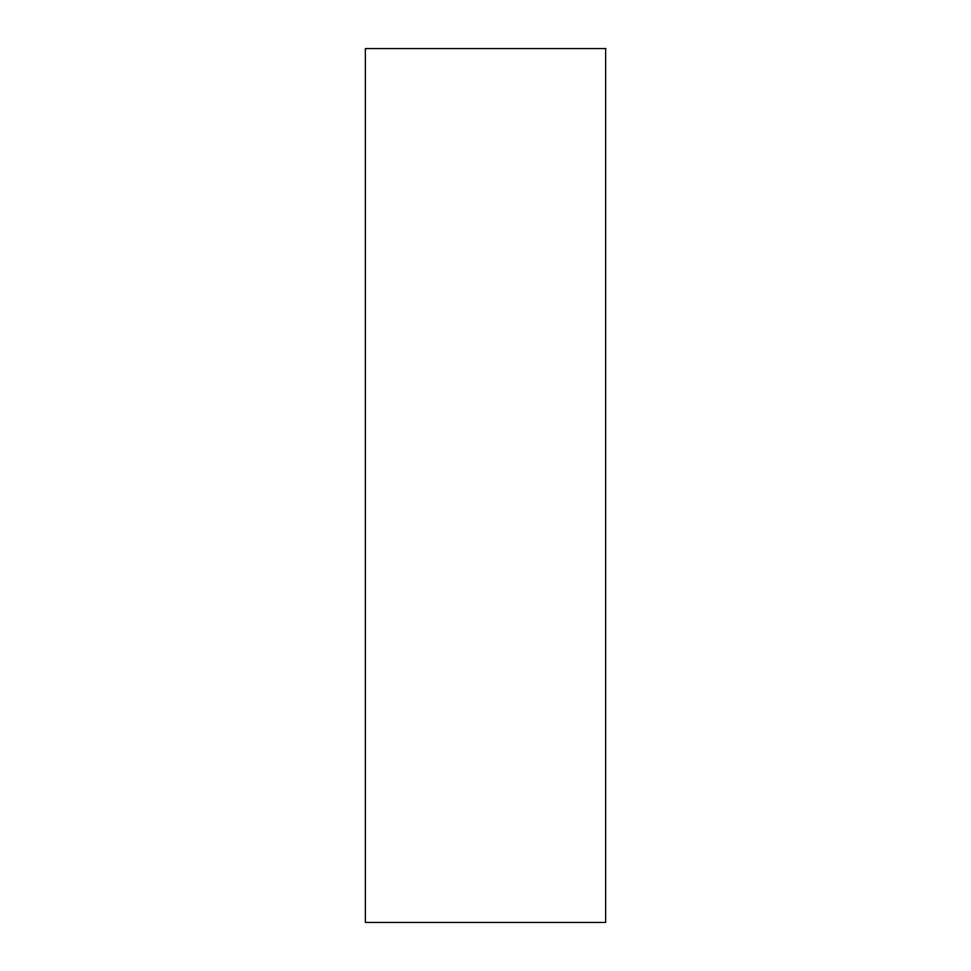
<?xml version="1.0" encoding="UTF-8"?>
<svg xmlns="http://www.w3.org/2000/svg" width="971" height="971" viewBox="0 0 971 971"><rect width="100%" height="100%" fill="white"/><g stroke="black" fill="none" stroke-linecap="round" stroke-linejoin="round"><path stroke-width="1.46" d="M605.625 48.55L365.375 48.55L365.375 922.45L605.625 922.45L605.625 48.55"/></g></svg>
